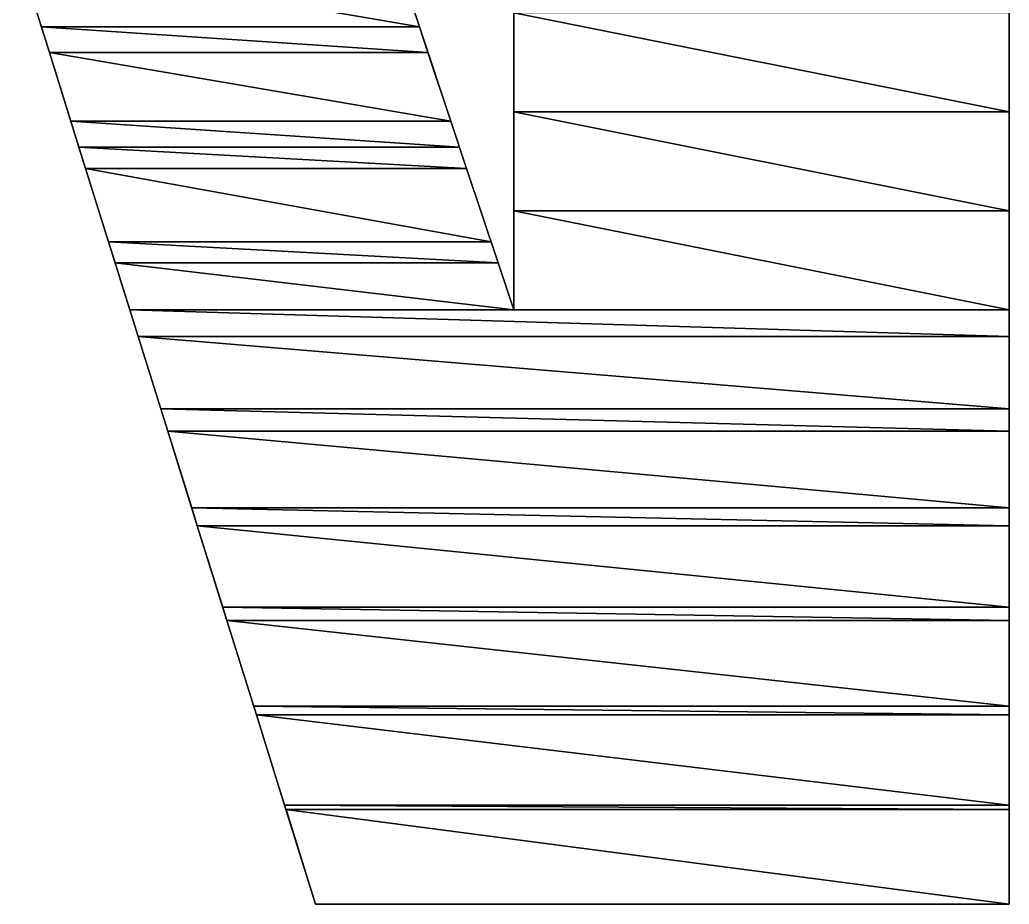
# Model space of a CAD drawing. Header units: metres. Extents: x -339 to -255, y -236 to -200.
# Drawn here: x -313.99 to -304, y -236 to -227.07 of the extents above; entities that cross this region are included whole.
import ezdxf

# ---------------------------------------------------------------- set-up
doc = ezdxf.new("R2010")
doc.units = ezdxf.units.M

msp = doc.modelspace()

# ---------------------------------------------------------------- linework, layer by layer
for points in [[(-309.9524, -227.14285, -366.41016), (-309.9524, -227.14285, -346.41016), (-310.26984, -226.19048, -366.41016), (-310.26974, -226.19037, -366.41006)], [(-309.9524, -227.14285, -346.41016), (-310.26984, -226.19048, -366.41016), (-310.26984, -226.19048, -346.41016), (-310.26974, -226.19037, -346.41006)], [(-310.26984, -226.19048, -366.41016), (-309.9524, -227.14285, -346.41016), (-309.9524, -227.14285, -366.41016), (-309.9523, -227.14275, -366.41006)], [(-310.26984, -226.19048, -346.41016), (-310.26984, -226.19048, -346.41016), (-309.9524, -227.14285, -346.41016), (-309.9523, -227.14275, -346.41006)], [(-313.98508, -226.44775, -346.41016), (-309.9524, -227.14285, -346.41016), (-310.18408, -226.44775, -346.41016), (-310.184, -226.44765, -346.41006)], [(-313.98508, -226.44775, -366.41016), (-309.9524, -227.14285, -366.41016), (-310.18408, -226.44775, -366.41016), (-310.184, -226.44765, -366.41006)], [(-313.68655, -227.40297, -366.41016), (-313.98508, -226.44775, -346.41016), (-313.98508, -226.44775, -366.41016), (-313.985, -226.44765, -366.41006)], [(-313.68655, -227.40297, -346.41016), (-313.68655, -227.40297, -346.41016), (-313.98508, -226.44775, -346.41016), (-313.985, -226.44765, -346.41006)], [(-309.9524, -227.14285, -346.41016), (-313.98508, -226.44775, -346.41016), (-313.76785, -227.14285, -346.41016), (-313.76776, -227.14275, -346.41006)], [(-309.9524, -227.14285, -366.41016), (-313.98508, -226.44775, -366.41016), (-313.76785, -227.14285, -366.41016), (-313.76776, -227.14275, -366.41006)], [(-313.98508, -226.44775, -366.41016), (-313.98508, -226.44775, -346.41016), (-313.68655, -227.40297, -366.41016), (-313.68646, -227.40286, -366.41006)], [(-313.98508, -226.44775, -346.41016), (-313.68655, -227.40297, -366.41016), (-313.68655, -227.40297, -346.41016), (-313.68646, -227.40286, -346.41006)], [(-309, -227, -346.41016), (-304, -228, -346.41016), (-304, -227, -346.41016), (-303.9999, -226.9999, -346.41006)], [(-309, -227, -366.41016), (-304, -228, -366.41016), (-304, -227, -366.41016), (-303.9999, -226.9999, -366.41006)], [(-309, -227, -366.41016), (-309, -228, -366.41016), (-309, -227, -346.41016), (-308.9999, -226.9999, -346.41006)], [(-309, -228, -366.41016), (-309, -227, -366.41016), (-309, -227, -346.41016), (-308.9999, -226.9999, -346.41006)], [(-304, -228, -346.41016), (-309, -227, -346.41016), (-309, -228, -346.41016), (-308.9999, -227.9999, -346.41006)], [(-304, -228, -366.41016), (-309, -227, -366.41016), (-309, -228, -366.41016), (-308.9999, -227.9999, -366.41006)], [(-309, -227, -346.41016), (-309, -228, -346.41016), (-309, -228, -366.41016), (-308.9999, -227.9999, -366.41006)], [(-309, -228, -346.41016), (-309, -227, -346.41016), (-309, -228, -346.41016), (-308.9999, -227.9999, -346.41006)], [(-304, -228, -366.41016), (-304, -228, -346.41016), (-304, -227, -366.41016), (-303.9999, -226.9999, -366.41006)], [(-304, -228, -346.41016), (-304, -227, -366.41016), (-304, -227, -346.41016), (-303.9999, -226.9999, -346.41006)], [(-304, -227, -366.41016), (-304, -228, -346.41016), (-304, -228, -366.41016), (-303.9999, -227.9999, -366.41006)], [(-304, -227, -346.41016), (-304, -227, -346.41016), (-304, -228, -346.41016), (-303.9999, -227.9999, -346.41006)], [(-313.76785, -227.14285, -346.41016), (-309.8657, -227.40297, -346.41016), (-309.9524, -227.14285, -346.41016), (-309.9523, -227.14275, -346.41006)], [(-313.76785, -227.14285, -366.41016), (-309.8657, -227.40297, -366.41016), (-309.9524, -227.14285, -366.41016), (-309.9523, -227.14275, -366.41006)], [(-309.8657, -227.40297, -346.41016), (-313.76785, -227.14285, -346.41016), (-313.68655, -227.40297, -346.41016), (-313.68646, -227.40286, -346.41006)], [(-309.8657, -227.40297, -366.41016), (-313.76785, -227.14285, -366.41016), (-313.68655, -227.40297, -366.41016), (-313.68646, -227.40286, -366.41006)], [(-309.63492, -228.09525, -346.41016), (-309.9524, -227.14285, -346.41016), (-309.9524, -227.14285, -366.41016), (-309.9523, -227.14275, -366.41006)], [(-309.9524, -227.14285, -346.41016), (-309.63492, -228.09525, -346.41016), (-309.9524, -227.14285, -346.41016), (-309.9523, -227.14275, -346.41006)], [(-309.9524, -227.14285, -346.41016), (-309.9524, -227.14285, -366.41016), (-309.9524, -227.14285, -346.41016), (-309.9523, -227.14275, -346.41006)], [(-309.63492, -228.09525, -366.41016), (-309.9524, -227.14285, -366.41016), (-309.63492, -228.09525, -346.41016), (-309.63483, -228.09514, -346.41006)], [(-309.9524, -227.14285, -366.41016), (-309.63492, -228.09525, -366.41016), (-309.63492, -228.09525, -346.41016), (-309.63483, -228.09514, -346.41006)], [(-313.68655, -227.40297, -346.41016), (-309.63492, -228.09525, -346.41016), (-309.8657, -227.40297, -346.41016), (-309.8656, -227.40286, -346.41006)], [(-313.68655, -227.40297, -366.41016), (-309.63492, -228.09525, -366.41016), (-309.8657, -227.40297, -366.41016), (-309.8656, -227.40286, -366.41006)], [(-313.68655, -227.40297, -346.41016), (-313.68655, -227.40297, -346.41016), (-313.68655, -227.40297, -366.41016), (-313.68646, -227.40286, -366.41006)], [(-313.68655, -227.40297, -366.41016), (-313.38806, -228.35818, -366.41016), (-313.68655, -227.40297, -346.41016), (-313.68646, -227.40286, -346.41006)], [(-313.38806, -228.35818, -366.41016), (-313.68655, -227.40297, -366.41016), (-313.68655, -227.40297, -346.41016), (-313.68646, -227.40286, -346.41006)], [(-309.63492, -228.09525, -346.41016), (-313.68655, -227.40297, -346.41016), (-313.4702, -228.09525, -346.41016), (-313.47012, -228.09514, -346.41006)], [(-309.63492, -228.09525, -366.41016), (-313.68655, -227.40297, -366.41016), (-313.4702, -228.09525, -366.41016), (-313.47012, -228.09514, -366.41006)], [(-313.68655, -227.40297, -346.41016), (-313.38806, -228.35818, -346.41016), (-313.38806, -228.35818, -366.41016), (-313.38797, -228.35808, -366.41006)], [(-313.38806, -228.35818, -346.41016), (-313.68655, -227.40297, -346.41016), (-313.38806, -228.35818, -346.41016), (-313.38797, -228.35808, -346.41006)], [(-309, -228, -346.41016), (-304, -229, -346.41016), (-304, -228, -346.41016), (-303.9999, -227.9999, -346.41006)], [(-309, -228, -366.41016), (-304, -229, -366.41016), (-304, -228, -366.41016), (-303.9999, -227.9999, -366.41006)], [(-309, -228, -346.41016), (-309, -228, -366.41016), (-309, -228, -346.41016), (-308.9999, -227.9999, -346.41006)], [(-309, -229, -366.41016), (-309, -228, -346.41016), (-309, -228, -366.41016), (-308.9999, -227.9999, -366.41006)], [(-309, -229, -346.41016), (-309, -229, -346.41016), (-309, -228, -346.41016), (-308.9999, -227.9999, -346.41006)], [(-304, -229, -346.41016), (-309, -228, -346.41016), (-309, -229, -346.41016), (-308.9999, -228.9999, -346.41006)], [(-304, -229, -366.41016), (-309, -228, -366.41016), (-309, -229, -366.41016), (-308.9999, -228.9999, -366.41006)], [(-309, -228, -366.41016), (-309, -228, -346.41016), (-309, -229, -366.41016), (-308.9999, -228.9999, -366.41006)], [(-309, -228, -346.41016), (-309, -229, -366.41016), (-309, -229, -346.41016), (-308.9999, -228.9999, -346.41006)], [(-304, -229, -346.41016), (-304, -228, -346.41016), (-304, -228, -366.41016), (-303.9999, -227.9999, -366.41006)], [(-304, -228, -346.41016), (-304, -229, -346.41016), (-304, -228, -346.41016), (-303.9999, -227.9999, -346.41006)], [(-304, -228, -346.41016), (-304, -228, -366.41016), (-304, -228, -346.41016), (-303.9999, -227.9999, -346.41006)], [(-304, -229, -366.41016), (-304, -228, -366.41016), (-304, -229, -346.41016), (-303.9999, -228.9999, -346.41006)], [(-304, -228, -366.41016), (-304, -229, -366.41016), (-304, -229, -346.41016), (-303.9999, -228.9999, -346.41006)], [(-313.4702, -228.09525, -346.41016), (-309.54727, -228.35818, -346.41016), (-309.63492, -228.09525, -346.41016), (-309.63483, -228.09514, -346.41006)], [(-313.4702, -228.09525, -366.41016), (-309.54727, -228.35818, -366.41016), (-309.63492, -228.09525, -366.41016), (-309.63483, -228.09514, -366.41006)], [(-309.54727, -228.35818, -346.41016), (-313.4702, -228.09525, -346.41016), (-313.38806, -228.35818, -346.41016), (-313.38797, -228.35808, -346.41006)], [(-309.54727, -228.35818, -366.41016), (-313.4702, -228.09525, -366.41016), (-313.38806, -228.35818, -366.41016), (-313.38797, -228.35808, -366.41006)], [(-309.4762, -228.57143, -366.41016), (-309.4762, -228.57143, -346.41016), (-309.63492, -228.09525, -366.41016), (-309.63483, -228.09514, -366.41006)], [(-309.4762, -228.57143, -346.41016), (-309.63492, -228.09525, -366.41016), (-309.63492, -228.09525, -346.41016), (-309.63483, -228.09514, -346.41006)], [(-309.63492, -228.09525, -346.41016), (-309.63492, -228.09525, -346.41016), (-309.63492, -228.09525, -366.41016), (-309.63483, -228.09514, -366.41006)], [(-309.63492, -228.09525, -366.41016), (-309.4762, -228.57143, -346.41016), (-309.4762, -228.57143, -366.41016), (-309.4761, -228.57132, -366.41006)], [(-309.63492, -228.09525, -346.41016), (-309.63492, -228.09525, -346.41016), (-309.4762, -228.57143, -346.41016), (-309.4761, -228.57132, -346.41006)], [(-313.38806, -228.35818, -346.41016), (-309.4762, -228.57143, -346.41016), (-309.54727, -228.35818, -346.41016), (-309.54718, -228.35808, -346.41006)], [(-313.38806, -228.35818, -366.41016), (-309.4762, -228.57143, -366.41016), (-309.54727, -228.35818, -366.41016), (-309.54718, -228.35808, -366.41006)], [(-313.38806, -228.35818, -346.41016), (-313.38806, -228.35818, -366.41016), (-313.38806, -228.35818, -346.41016), (-313.38797, -228.35808, -346.41006)], [(-313.08954, -229.31342, -366.41016), (-313.38806, -228.35818, -346.41016), (-313.38806, -228.35818, -366.41016), (-313.38797, -228.35808, -366.41006)], [(-313.08954, -229.31342, -346.41016), (-313.08954, -229.31342, -346.41016), (-313.38806, -228.35818, -346.41016), (-313.38797, -228.35808, -346.41006)], [(-309.4762, -228.57143, -346.41016), (-313.38806, -228.35818, -346.41016), (-313.3214, -228.57143, -346.41016), (-313.32132, -228.57132, -346.41006)], [(-309.4762, -228.57143, -366.41016), (-313.38806, -228.35818, -366.41016), (-313.3214, -228.57143, -366.41016), (-313.32132, -228.57132, -366.41006)], [(-313.38806, -228.35818, -366.41016), (-313.38806, -228.35818, -346.41016), (-313.08954, -229.31342, -366.41016), (-313.08945, -229.31331, -366.41006)], [(-313.38806, -228.35818, -346.41016), (-313.08954, -229.31342, -366.41016), (-313.08954, -229.31342, -346.41016), (-313.08945, -229.31331, -346.41006)], [(-313.3214, -228.57143, -346.41016), (-309.22885, -229.31342, -346.41016), (-309.4762, -228.57143, -346.41016), (-309.4761, -228.57132, -346.41006)], [(-313.3214, -228.57143, -366.41016), (-309.22885, -229.31342, -366.41016), (-309.4762, -228.57143, -366.41016), (-309.4761, -228.57132, -366.41006)], [(-309.22885, -229.31342, -346.41016), (-313.3214, -228.57143, -346.41016), (-313.08954, -229.31342, -346.41016), (-313.08945, -229.31331, -346.41006)], [(-309.22885, -229.31342, -366.41016), (-313.3214, -228.57143, -366.41016), (-313.08954, -229.31342, -366.41016), (-313.08945, -229.31331, -366.41006)], [(-309.15872, -229.5238, -346.41016), (-309.4762, -228.57143, -346.41016), (-309.4762, -228.57143, -366.41016), (-309.4761, -228.57132, -366.41006)], [(-309.4762, -228.57143, -346.41016), (-309.15872, -229.5238, -346.41016), (-309.4762, -228.57143, -346.41016), (-309.4761, -228.57132, -346.41006)], [(-309.4762, -228.57143, -346.41016), (-309.4762, -228.57143, -366.41016), (-309.4762, -228.57143, -346.41016), (-309.4761, -228.57132, -346.41006)], [(-309.15872, -229.5238, -366.41016), (-309.4762, -228.57143, -366.41016), (-309.15872, -229.5238, -346.41016), (-309.15863, -229.5237, -346.41006)], [(-309.4762, -228.57143, -366.41016), (-309.15872, -229.5238, -366.41016), (-309.15872, -229.5238, -346.41016), (-309.15863, -229.5237, -346.41006)], [(-309, -229, -346.41016), (-304, -230, -346.41016), (-304, -229, -346.41016), (-303.9999, -228.9999, -346.41006)], [(-309, -229, -366.41016), (-304, -230, -366.41016), (-304, -229, -366.41016), (-303.9999, -228.9999, -366.41006)], [(-309, -229, -346.41016), (-309, -229, -346.41016), (-309, -229, -366.41016), (-308.9999, -228.9999, -366.41006)], [(-309, -229, -366.41016), (-309, -230, -366.41016), (-309, -229, -346.41016), (-308.9999, -228.9999, -346.41006)], [(-309, -230, -366.41016), (-309, -229, -366.41016), (-309, -229, -346.41016), (-308.9999, -228.9999, -346.41006)], [(-304, -230, -346.41016), (-309, -229, -346.41016), (-309, -230, -346.41016), (-308.9999, -229.9999, -346.41006)], [(-304, -230, -366.41016), (-309, -229, -366.41016), (-309, -230, -366.41016), (-308.9999, -229.9999, -366.41006)], [(-309, -229, -346.41016), (-309, -230, -346.41016), (-309, -230, -366.41016), (-308.9999, -229.9999, -366.41006)], [(-309, -230, -346.41016), (-309, -229, -346.41016), (-309, -230, -346.41016), (-308.9999, -229.9999, -346.41006)], [(-304, -230, -366.41016), (-304, -230, -346.41016), (-304, -229, -366.41016), (-303.9999, -228.9999, -366.41006)], [(-304, -230, -346.41016), (-304, -229, -366.41016), (-304, -229, -346.41016), (-303.9999, -228.9999, -346.41006)], [(-304, -229, -346.41016), (-304, -229, -346.41016), (-304, -229, -366.41016), (-303.9999, -228.9999, -366.41006)], [(-304, -229, -366.41016), (-304, -230, -346.41016), (-304, -230, -366.41016), (-303.9999, -229.9999, -366.41006)], [(-304, -229, -346.41016), (-304, -229, -346.41016), (-304, -230, -346.41016), (-303.9999, -229.9999, -346.41006)], [(-313.08954, -229.31342, -346.41016), (-309.15872, -229.5238, -346.41016), (-309.22885, -229.31342, -346.41016), (-309.22876, -229.31331, -346.41006)], [(-313.08954, -229.31342, -366.41016), (-309.15872, -229.5238, -366.41016), (-309.22885, -229.31342, -366.41016), (-309.22876, -229.31331, -366.41006)], [(-313.08954, -229.31342, -346.41016), (-313.08954, -229.31342, -346.41016), (-313.08954, -229.31342, -366.41016), (-313.08945, -229.31331, -366.41006)], [(-313.08954, -229.31342, -366.41016), (-312.79105, -230.26865, -366.41016), (-313.08954, -229.31342, -346.41016), (-313.08945, -229.31331, -346.41006)], [(-312.79105, -230.26865, -366.41016), (-313.08954, -229.31342, -366.41016), (-313.08954, -229.31342, -346.41016), (-313.08945, -229.31331, -346.41006)], [(-309.15872, -229.5238, -346.41016), (-313.08954, -229.31342, -346.41016), (-313.0238, -229.5238, -346.41016), (-313.0237, -229.5237, -346.41006)], [(-309.15872, -229.5238, -366.41016), (-313.08954, -229.31342, -366.41016), (-313.0238, -229.5238, -366.41016), (-313.0237, -229.5237, -366.41006)], [(-313.08954, -229.31342, -346.41016), (-312.79105, -230.26865, -346.41016), (-312.79105, -230.26865, -366.41016), (-312.79095, -230.26854, -366.41006)], [(-312.79105, -230.26865, -346.41016), (-313.08954, -229.31342, -346.41016), (-312.79105, -230.26865, -346.41016), (-312.79095, -230.26854, -346.41006)], [(-313.0238, -229.5238, -346.41016), (-309, -230, -346.41016), (-309.15872, -229.5238, -346.41016), (-309.15863, -229.5237, -346.41006)], [(-313.0238, -229.5238, -366.41016), (-309, -230, -366.41016), (-309.15872, -229.5238, -366.41016), (-309.15863, -229.5237, -366.41006)], [(-309, -230, -346.41016), (-313.0238, -229.5238, -346.41016), (-312.875, -230, -346.41016), (-312.8749, -229.9999, -346.41006)], [(-309, -230, -366.41016), (-313.0238, -229.5238, -366.41016), (-312.875, -230, -366.41016), (-312.8749, -229.9999, -366.41006)], [(-309, -230, -366.41016), (-309, -230, -346.41016), (-309.15872, -229.5238, -366.41016), (-309.15863, -229.5237, -366.41006)], [(-309, -230, -346.41016), (-309.15872, -229.5238, -366.41016), (-309.15872, -229.5238, -346.41016), (-309.15863, -229.5237, -346.41006)], [(-309.15872, -229.5238, -346.41016), (-309.15872, -229.5238, -346.41016), (-309.15872, -229.5238, -366.41016), (-309.15863, -229.5237, -366.41006)], [(-309.15872, -229.5238, -366.41016), (-309, -230, -346.41016), (-309, -230, -366.41016), (-308.9999, -229.9999, -366.41006)], [(-309.15872, -229.5238, -346.41016), (-309.15872, -229.5238, -346.41016), (-309, -230, -346.41016), (-308.9999, -229.9999, -346.41006)], [(-312.875, -230, -346.41016), (-304, -230.26865, -346.41016), (-304, -230, -346.41016), (-303.9999, -229.9999, -346.41006)], [(-312.875, -230, -366.41016), (-304, -230.26865, -366.41016), (-304, -230, -366.41016), (-303.9999, -229.9999, -366.41006)], [(-304, -230.26865, -346.41016), (-312.875, -230, -346.41016), (-312.79105, -230.26865, -346.41016), (-312.79095, -230.26854, -346.41006)], [(-304, -230.26865, -366.41016), (-312.875, -230, -366.41016), (-312.79105, -230.26865, -366.41016), (-312.79095, -230.26854, -366.41006)], [(-309, -230, -346.41016), (-309, -230, -366.41016), (-309, -230, -346.41016), (-308.9999, -229.9999, -346.41006)], [(-304, -231, -346.41016), (-304, -230, -346.41016), (-304, -230, -366.41016), (-303.9999, -229.9999, -366.41006)], [(-304, -230, -346.41016), (-304, -231, -346.41016), (-304, -230, -346.41016), (-303.9999, -229.9999, -346.41006)], [(-304, -230, -346.41016), (-304, -230, -366.41016), (-304, -230, -346.41016), (-303.9999, -229.9999, -346.41006)], [(-304, -231, -366.41016), (-304, -230, -366.41016), (-304, -231, -346.41016), (-303.9999, -230.9999, -346.41006)], [(-304, -230, -366.41016), (-304, -231, -366.41016), (-304, -231, -346.41016), (-303.9999, -230.9999, -346.41006)], [(-312.79105, -230.26865, -346.41016), (-304, -231, -346.41016), (-304, -230.26865, -346.41016), (-303.9999, -230.26854, -346.41006)], [(-312.79105, -230.26865, -366.41016), (-304, -231, -366.41016), (-304, -230.26865, -366.41016), (-303.9999, -230.26854, -366.41006)], [(-312.79105, -230.26865, -346.41016), (-312.79105, -230.26865, -366.41016), (-312.79105, -230.26865, -346.41016), (-312.79095, -230.26854, -346.41006)], [(-312.49252, -231.22386, -366.41016), (-312.79105, -230.26865, -346.41016), (-312.79105, -230.26865, -366.41016), (-312.79095, -230.26854, -366.41006)], [(-312.49252, -231.22386, -346.41016), (-312.49252, -231.22386, -346.41016), (-312.79105, -230.26865, -346.41016), (-312.79095, -230.26854, -346.41006)], [(-304, -231, -346.41016), (-312.79105, -230.26865, -346.41016), (-312.5625, -231, -346.41016), (-312.5624, -230.9999, -346.41006)], [(-304, -231, -366.41016), (-312.79105, -230.26865, -366.41016), (-312.5625, -231, -366.41016), (-312.5624, -230.9999, -366.41006)], [(-312.79105, -230.26865, -366.41016), (-312.79105, -230.26865, -346.41016), (-312.49252, -231.22386, -366.41016), (-312.49243, -231.22375, -366.41006)], [(-312.79105, -230.26865, -346.41016), (-312.49252, -231.22386, -366.41016), (-312.49252, -231.22386, -346.41016), (-312.49243, -231.22375, -346.41006)], [(-312.5625, -231, -346.41016), (-304, -231.22386, -346.41016), (-304, -231, -346.41016), (-303.9999, -230.9999, -346.41006)], [(-312.5625, -231, -366.41016), (-304, -231.22386, -366.41016), (-304, -231, -366.41016), (-303.9999, -230.9999, -366.41006)], [(-304, -231.22386, -346.41016), (-312.5625, -231, -346.41016), (-312.49252, -231.22386, -346.41016), (-312.49243, -231.22375, -346.41006)], [(-304, -231.22386, -366.41016), (-312.5625, -231, -366.41016), (-312.49252, -231.22386, -366.41016), (-312.49243, -231.22375, -366.41006)], [(-304, -232, -366.41016), (-304, -232, -346.41016), (-304, -231, -366.41016), (-303.9999, -230.9999, -366.41006)], [(-304, -232, -346.41016), (-304, -231, -366.41016), (-304, -231, -346.41016), (-303.9999, -230.9999, -346.41006)], [(-304, -231, -346.41016), (-304, -231, -346.41016), (-304, -231, -366.41016), (-303.9999, -230.9999, -366.41006)], [(-304, -231, -366.41016), (-304, -232, -346.41016), (-304, -232, -366.41016), (-303.9999, -231.9999, -366.41006)], [(-304, -231, -346.41016), (-304, -231, -346.41016), (-304, -232, -346.41016), (-303.9999, -231.9999, -346.41006)], [(-312.49252, -231.22386, -346.41016), (-304, -232, -346.41016), (-304, -231.22386, -346.41016), (-303.9999, -231.22375, -346.41006)], [(-312.49252, -231.22386, -366.41016), (-304, -232, -366.41016), (-304, -231.22386, -366.41016), (-303.9999, -231.22375, -366.41006)], [(-312.49252, -231.22386, -346.41016), (-312.49252, -231.22386, -346.41016), (-312.49252, -231.22386, -366.41016), (-312.49243, -231.22375, -366.41006)], [(-312.49252, -231.22386, -366.41016), (-312.19403, -232.17908, -366.41016), (-312.49252, -231.22386, -346.41016), (-312.49243, -231.22375, -346.41006)], [(-312.19403, -232.17908, -366.41016), (-312.49252, -231.22386, -366.41016), (-312.49252, -231.22386, -346.41016), (-312.49243, -231.22375, -346.41006)], [(-304, -232, -346.41016), (-312.49252, -231.22386, -346.41016), (-312.25, -232, -346.41016), (-312.2499, -231.9999, -346.41006)], [(-304, -232, -366.41016), (-312.49252, -231.22386, -366.41016), (-312.25, -232, -366.41016), (-312.2499, -231.9999, -366.41006)], [(-312.49252, -231.22386, -346.41016), (-312.19403, -232.17908, -346.41016), (-312.19403, -232.17908, -366.41016), (-312.19394, -232.17897, -366.41006)], [(-312.19403, -232.17908, -346.41016), (-312.49252, -231.22386, -346.41016), (-312.19403, -232.17908, -346.41016), (-312.19394, -232.17897, -346.41006)], [(-312.25, -232, -346.41016), (-304, -232.17908, -346.41016), (-304, -232, -346.41016), (-303.9999, -231.9999, -346.41006)], [(-312.25, -232, -366.41016), (-304, -232.17908, -366.41016), (-304, -232, -366.41016), (-303.9999, -231.9999, -366.41006)], [(-304, -232.17908, -346.41016), (-312.25, -232, -346.41016), (-312.19403, -232.17908, -346.41016), (-312.19394, -232.17897, -346.41006)], [(-304, -232.17908, -366.41016), (-312.25, -232, -366.41016), (-312.19403, -232.17908, -366.41016), (-312.19394, -232.17897, -366.41006)], [(-304, -233, -346.41016), (-304, -232, -346.41016), (-304, -232, -366.41016), (-303.9999, -231.9999, -366.41006)], [(-304, -232, -346.41016), (-304, -233, -346.41016), (-304, -232, -346.41016), (-303.9999, -231.9999, -346.41006)], [(-304, -232, -346.41016), (-304, -232, -366.41016), (-304, -232, -346.41016), (-303.9999, -231.9999, -346.41006)], [(-304, -233, -366.41016), (-304, -232, -366.41016), (-304, -233, -346.41016), (-303.9999, -232.9999, -346.41006)], [(-304, -232, -366.41016), (-304, -233, -366.41016), (-304, -233, -346.41016), (-303.9999, -232.9999, -346.41006)], [(-312.19403, -232.17908, -346.41016), (-304, -233, -346.41016), (-304, -232.17908, -346.41016), (-303.9999, -232.17897, -346.41006)], [(-312.19403, -232.17908, -366.41016), (-304, -233, -366.41016), (-304, -232.17908, -366.41016), (-303.9999, -232.17897, -366.41006)], [(-312.19403, -232.17908, -346.41016), (-312.19403, -232.17908, -366.41016), (-312.19403, -232.17908, -346.41016), (-312.19394, -232.17897, -346.41006)], [(-311.8955, -233.13431, -366.41016), (-312.19403, -232.17908, -346.41016), (-312.19403, -232.17908, -366.41016), (-312.19394, -232.17897, -366.41006)], [(-311.8955, -233.13431, -346.41016), (-311.8955, -233.13431, -346.41016), (-312.19403, -232.17908, -346.41016), (-312.19394, -232.17897, -346.41006)], [(-304, -233, -346.41016), (-312.19403, -232.17908, -346.41016), (-311.9375, -233, -346.41016), (-311.9374, -232.9999, -346.41006)], [(-304, -233, -366.41016), (-312.19403, -232.17908, -366.41016), (-311.9375, -233, -366.41016), (-311.9374, -232.9999, -366.41006)], [(-312.19403, -232.17908, -366.41016), (-312.19403, -232.17908, -346.41016), (-311.8955, -233.13431, -366.41016), (-311.89542, -233.1342, -366.41006)], [(-312.19403, -232.17908, -346.41016), (-311.8955, -233.13431, -366.41016), (-311.8955, -233.13431, -346.41016), (-311.89542, -233.1342, -346.41006)], [(-311.9375, -233, -346.41016), (-304, -233.13431, -346.41016), (-304, -233, -346.41016), (-303.9999, -232.9999, -346.41006)], [(-311.9375, -233, -366.41016), (-304, -233.13431, -366.41016), (-304, -233, -366.41016), (-303.9999, -232.9999, -366.41006)], [(-304, -233.13431, -346.41016), (-311.9375, -233, -346.41016), (-311.8955, -233.13431, -346.41016), (-311.89542, -233.1342, -346.41006)], [(-304, -233.13431, -366.41016), (-311.9375, -233, -366.41016), (-311.8955, -233.13431, -366.41016), (-311.89542, -233.1342, -366.41006)], [(-304, -234, -366.41016), (-304, -234, -346.41016), (-304, -233, -366.41016), (-303.9999, -232.9999, -366.41006)], [(-304, -234, -346.41016), (-304, -233, -366.41016), (-304, -233, -346.41016), (-303.9999, -232.9999, -346.41006)], [(-304, -233, -346.41016), (-304, -233, -346.41016), (-304, -233, -366.41016), (-303.9999, -232.9999, -366.41006)], [(-304, -233, -366.41016), (-304, -234, -346.41016), (-304, -234, -366.41016), (-303.9999, -233.9999, -366.41006)], [(-304, -233, -346.41016), (-304, -233, -346.41016), (-304, -234, -346.41016), (-303.9999, -233.9999, -346.41006)], [(-311.8955, -233.13431, -346.41016), (-304, -234, -346.41016), (-304, -233.13431, -346.41016), (-303.9999, -233.1342, -346.41006)], [(-311.8955, -233.13431, -366.41016), (-304, -234, -366.41016), (-304, -233.13431, -366.41016), (-303.9999, -233.1342, -366.41006)], [(-311.8955, -233.13431, -346.41016), (-311.8955, -233.13431, -346.41016), (-311.8955, -233.13431, -366.41016), (-311.89542, -233.1342, -366.41006)], [(-311.8955, -233.13431, -366.41016), (-311.59702, -234.08954, -366.41016), (-311.8955, -233.13431, -346.41016), (-311.89542, -233.1342, -346.41006)], [(-311.59702, -234.08954, -366.41016), (-311.8955, -233.13431, -366.41016), (-311.8955, -233.13431, -346.41016), (-311.89542, -233.1342, -346.41006)], [(-304, -234, -346.41016), (-311.8955, -233.13431, -346.41016), (-311.625, -234, -346.41016), (-311.6249, -233.9999, -346.41006)], [(-304, -234, -366.41016), (-311.8955, -233.13431, -366.41016), (-311.625, -234, -366.41016), (-311.6249, -233.9999, -366.41006)], [(-311.8955, -233.13431, -346.41016), (-311.59702, -234.08954, -346.41016), (-311.59702, -234.08954, -366.41016), (-311.59692, -234.08943, -366.41006)], [(-311.59702, -234.08954, -346.41016), (-311.8955, -233.13431, -346.41016), (-311.59702, -234.08954, -346.41016), (-311.59692, -234.08943, -346.41006)], [(-311.625, -234, -346.41016), (-304, -234.08954, -346.41016), (-304, -234, -346.41016), (-303.9999, -233.9999, -346.41006)], [(-311.625, -234, -366.41016), (-304, -234.08954, -366.41016), (-304, -234, -366.41016), (-303.9999, -233.9999, -366.41006)], [(-304, -234.08954, -346.41016), (-311.625, -234, -346.41016), (-311.59702, -234.08954, -346.41016), (-311.59692, -234.08943, -346.41006)], [(-304, -234.08954, -366.41016), (-311.625, -234, -366.41016), (-311.59702, -234.08954, -366.41016), (-311.59692, -234.08943, -366.41006)], [(-304, -235, -346.41016), (-304, -234, -346.41016), (-304, -234, -366.41016), (-303.9999, -233.9999, -366.41006)], [(-304, -234, -346.41016), (-304, -235, -346.41016), (-304, -234, -346.41016), (-303.9999, -233.9999, -346.41006)], [(-304, -234, -346.41016), (-304, -234, -366.41016), (-304, -234, -346.41016), (-303.9999, -233.9999, -346.41006)], [(-304, -235, -366.41016), (-304, -234, -366.41016), (-304, -235, -346.41016), (-303.9999, -234.9999, -346.41006)], [(-304, -234, -366.41016), (-304, -235, -366.41016), (-304, -235, -346.41016), (-303.9999, -234.9999, -346.41006)], [(-311.59702, -234.08954, -346.41016), (-304, -235, -346.41016), (-304, -234.08954, -346.41016), (-303.9999, -234.08943, -346.41006)], [(-311.59702, -234.08954, -366.41016), (-304, -235, -366.41016), (-304, -234.08954, -366.41016), (-303.9999, -234.08943, -366.41006)], [(-311.59702, -234.08954, -346.41016), (-311.59702, -234.08954, -366.41016), (-311.59702, -234.08954, -346.41016), (-311.59692, -234.08943, -346.41006)], [(-311.2985, -235.04475, -366.41016), (-311.59702, -234.08954, -346.41016), (-311.59702, -234.08954, -366.41016), (-311.59692, -234.08943, -366.41006)], [(-311.2985, -235.04475, -346.41016), (-311.2985, -235.04475, -346.41016), (-311.59702, -234.08954, -346.41016), (-311.59692, -234.08943, -346.41006)], [(-304, -235, -346.41016), (-311.59702, -234.08954, -346.41016), (-311.3125, -235, -346.41016), (-311.3124, -234.9999, -346.41006)], [(-304, -235, -366.41016), (-311.59702, -234.08954, -366.41016), (-311.3125, -235, -366.41016), (-311.3124, -234.9999, -366.41006)], [(-311.59702, -234.08954, -366.41016), (-311.59702, -234.08954, -346.41016), (-311.2985, -235.04475, -366.41016), (-311.2984, -235.04465, -366.41006)], [(-311.59702, -234.08954, -346.41016), (-311.2985, -235.04475, -366.41016), (-311.2985, -235.04475, -346.41016), (-311.2984, -235.04465, -346.41006)], [(-311.3125, -235, -346.41016), (-304, -235.04475, -346.41016), (-304, -235, -346.41016), (-303.9999, -234.9999, -346.41006)], [(-311.3125, -235, -366.41016), (-304, -235.04475, -366.41016), (-304, -235, -366.41016), (-303.9999, -234.9999, -366.41006)], [(-304, -235.04475, -346.41016), (-311.3125, -235, -346.41016), (-311.2985, -235.04475, -346.41016), (-311.2984, -235.04465, -346.41006)], [(-304, -235.04475, -366.41016), (-311.3125, -235, -366.41016), (-311.2985, -235.04475, -366.41016), (-311.2984, -235.04465, -366.41006)], [(-311.2985, -235.04475, -346.41016), (-304, -235.99997, -346.41016), (-304, -235.04475, -346.41016), (-303.9999, -235.04465, -346.41006)], [(-311.2985, -235.04475, -366.41016), (-304, -235.99997, -366.41016), (-304, -235.04475, -366.41016), (-303.9999, -235.04465, -366.41006)], [(-311.2985, -235.04475, -346.41016), (-311.2985, -235.04475, -346.41016), (-311.2985, -235.04475, -366.41016), (-311.2984, -235.04465, -366.41006)], [(-311.2985, -235.04475, -366.41016), (-311, -235.99997, -366.41016), (-311.2985, -235.04475, -346.41016), (-311.2984, -235.04465, -346.41006)], [(-311, -235.99997, -366.41016), (-311.2985, -235.04475, -366.41016), (-311.2985, -235.04475, -346.41016), (-311.2984, -235.04465, -346.41006)], [(-304, -235.99997, -346.41016), (-311.2985, -235.04475, -346.41016), (-311, -235.99997, -346.41016), (-310.9999, -235.99986, -346.41006)], [(-304, -235.99997, -366.41016), (-311.2985, -235.04475, -366.41016), (-311, -235.99997, -366.41016), (-310.9999, -235.99986, -366.41006)], [(-311.2985, -235.04475, -346.41016), (-311, -235.99997, -346.41016), (-311, -235.99997, -366.41016), (-310.9999, -235.99986, -366.41006)], [(-311, -235.99997, -346.41016), (-311.2985, -235.04475, -346.41016), (-311, -235.99997, -346.41016), (-310.9999, -235.99986, -346.41006)], [(-304, -236, -366.41016), (-304, -236, -346.41016), (-304, -235, -366.41016), (-303.9999, -234.9999, -366.41006)], [(-304, -236, -346.41016), (-304, -235, -366.41016), (-304, -235, -346.41016), (-303.9999, -234.9999, -346.41006)], [(-304, -235, -346.41016), (-304, -235, -346.41016), (-304, -235, -366.41016), (-303.9999, -234.9999, -366.41006)], [(-304, -235, -366.41016), (-304, -236, -346.41016), (-304, -236, -366.41016), (-303.9999, -235.9999, -366.41006)], [(-304, -235, -346.41016), (-304, -235, -346.41016), (-304, -236, -346.41016), (-303.9999, -235.9999, -346.41006)], [(-311, -235.99997, -346.41016), (-304, -236, -346.41016), (-304, -235.99997, -346.41016), (-303.9999, -235.99986, -346.41006)], [(-311, -235.99997, -366.41016), (-304, -236, -366.41016), (-304, -235.99997, -366.41016), (-303.9999, -235.99986, -366.41006)], [(-311, -235.99997, -346.41016), (-311, -235.99997, -366.41016), (-311, -235.99997, -346.41016), (-310.9999, -235.99986, -346.41006)], [(-310.5, -236, -366.41016), (-311, -235.99997, -346.41016), (-311, -235.99997, -366.41016), (-310.9999, -235.99986, -366.41006)], [(-310.5, -236, -346.41016), (-310.5, -236, -346.41016), (-311, -235.99997, -346.41016), (-310.9999, -235.99986, -346.41006)], [(-304, -236, -346.41016), (-311, -235.99997, -346.41016), (-310.5, -236, -346.41016), (-310.4999, -235.9999, -346.41006)], [(-304, -236, -366.41016), (-311, -235.99997, -366.41016), (-310.5, -236, -366.41016), (-310.4999, -235.9999, -366.41006)], [(-311, -235.99997, -366.41016), (-311, -235.99997, -346.41016), (-310.5, -236, -366.41016), (-310.4999, -235.9999, -366.41006)], [(-311, -235.99997, -346.41016), (-310.5, -236, -366.41016), (-310.5, -236, -346.41016), (-310.4999, -235.9999, -346.41006)], [(-310.5, -236, -346.41016), (-310.5, -236, -346.41016), (-310.5, -236, -366.41016), (-310.4999, -235.9999, -366.41006)], [(-310.5, -236, -366.41016), (-309.5, -236, -366.41016), (-310.5, -236, -346.41016), (-310.4999, -235.9999, -346.41006)], [(-309.5, -236, -366.41016), (-310.5, -236, -366.41016), (-310.5, -236, -346.41016), (-310.4999, -235.9999, -346.41006)], [(-310.5, -236, -346.41016), (-309.5, -236, -346.41016), (-309.5, -236, -366.41016), (-309.4999, -235.9999, -366.41006)], [(-309.5, -236, -346.41016), (-310.5, -236, -346.41016), (-309.5, -236, -346.41016), (-309.4999, -235.9999, -346.41006)], [(-309.5, -236, -346.41016), (-309.5, -236, -366.41016), (-309.5, -236, -346.41016), (-309.4999, -235.9999, -346.41006)], [(-309.5, -236, -366.41016), (-309.5, -236, -346.41016), (-308.5, -236, -366.41016), (-308.4999, -235.9999, -366.41006)], [(-308.5, -236, -366.41016), (-309.5, -236, -346.41016), (-309.5, -236, -366.41016), (-309.4999, -235.9999, -366.41006)], [(-309.5, -236, -346.41016), (-308.5, -236, -366.41016), (-308.5, -236, -346.41016), (-308.4999, -235.9999, -346.41006)], [(-308.5, -236, -346.41016), (-308.5, -236, -346.41016), (-309.5, -236, -346.41016), (-309.4999, -235.9999, -346.41006)], [(-308.5, -236, -346.41016), (-308.5, -236, -346.41016), (-308.5, -236, -366.41016), (-308.4999, -235.9999, -366.41006)], [(-308.5, -236, -366.41016), (-307.5, -236, -366.41016), (-308.5, -236, -346.41016), (-308.4999, -235.9999, -346.41006)], [(-307.5, -236, -366.41016), (-308.5, -236, -366.41016), (-308.5, -236, -346.41016), (-308.4999, -235.9999, -346.41006)], [(-308.5, -236, -346.41016), (-307.5, -236, -346.41016), (-307.5, -236, -366.41016), (-307.4999, -235.9999, -366.41006)], [(-307.5, -236, -346.41016), (-308.5, -236, -346.41016), (-307.5, -236, -346.41016), (-307.4999, -235.9999, -346.41006)], [(-307.5, -236, -346.41016), (-307.5, -236, -366.41016), (-307.5, -236, -346.41016), (-307.4999, -235.9999, -346.41006)], [(-307.5, -236, -366.41016), (-307.5, -236, -346.41016), (-306.5, -236, -366.41016), (-306.4999, -235.9999, -366.41006)], [(-306.5, -236, -366.41016), (-307.5, -236, -346.41016), (-307.5, -236, -366.41016), (-307.4999, -235.9999, -366.41006)], [(-307.5, -236, -346.41016), (-306.5, -236, -366.41016), (-306.5, -236, -346.41016), (-306.4999, -235.9999, -346.41006)], [(-306.5, -236, -346.41016), (-306.5, -236, -346.41016), (-307.5, -236, -346.41016), (-307.4999, -235.9999, -346.41006)], [(-306.5, -236, -346.41016), (-306.5, -236, -346.41016), (-306.5, -236, -366.41016), (-306.4999, -235.9999, -366.41006)], [(-306.5, -236, -366.41016), (-305.5, -236, -366.41016), (-306.5, -236, -346.41016), (-306.4999, -235.9999, -346.41006)], [(-305.5, -236, -366.41016), (-306.5, -236, -366.41016), (-306.5, -236, -346.41016), (-306.4999, -235.9999, -346.41006)], [(-306.5, -236, -346.41016), (-305.5, -236, -346.41016), (-305.5, -236, -366.41016), (-305.4999, -235.9999, -366.41006)], [(-305.5, -236, -346.41016), (-306.5, -236, -346.41016), (-305.5, -236, -346.41016), (-305.4999, -235.9999, -346.41006)], [(-305.5, -236, -346.41016), (-305.5, -236, -366.41016), (-305.5, -236, -346.41016), (-305.4999, -235.9999, -346.41006)], [(-305.5, -236, -366.41016), (-305.5, -236, -346.41016), (-304.5, -236, -366.41016), (-304.4999, -235.9999, -366.41006)], [(-304.5, -236, -366.41016), (-305.5, -236, -346.41016), (-305.5, -236, -366.41016), (-305.4999, -235.9999, -366.41006)], [(-305.5, -236, -346.41016), (-304.5, -236, -366.41016), (-304.5, -236, -346.41016), (-304.4999, -235.9999, -346.41006)], [(-304.5, -236, -346.41016), (-304.5, -236, -346.41016), (-305.5, -236, -346.41016), (-305.4999, -235.9999, -346.41006)], [(-304.5, -236, -346.41016), (-304.5, -236, -346.41016), (-304.5, -236, -366.41016), (-304.4999, -235.9999, -366.41006)], [(-304.5, -236, -366.41016), (-304, -236, -366.41016), (-304.5, -236, -346.41016), (-304.4999, -235.9999, -346.41006)], [(-304, -236, -366.41016), (-304.5, -236, -366.41016), (-304.5, -236, -346.41016), (-304.4999, -235.9999, -346.41006)], [(-304.5, -236, -346.41016), (-304, -236, -346.41016), (-304, -236, -366.41016), (-303.9999, -235.9999, -366.41006)], [(-304, -236, -346.41016), (-304.5, -236, -346.41016), (-304, -236, -346.41016), (-303.9999, -235.9999, -346.41006)], [(-304, -236, -346.41016), (-304, -236, -366.41016), (-304, -236, -346.41016), (-303.9999, -235.9999, -346.41006)]]:
    msp.add_3dface(points)

doc.saveas('drawing.dxf')
